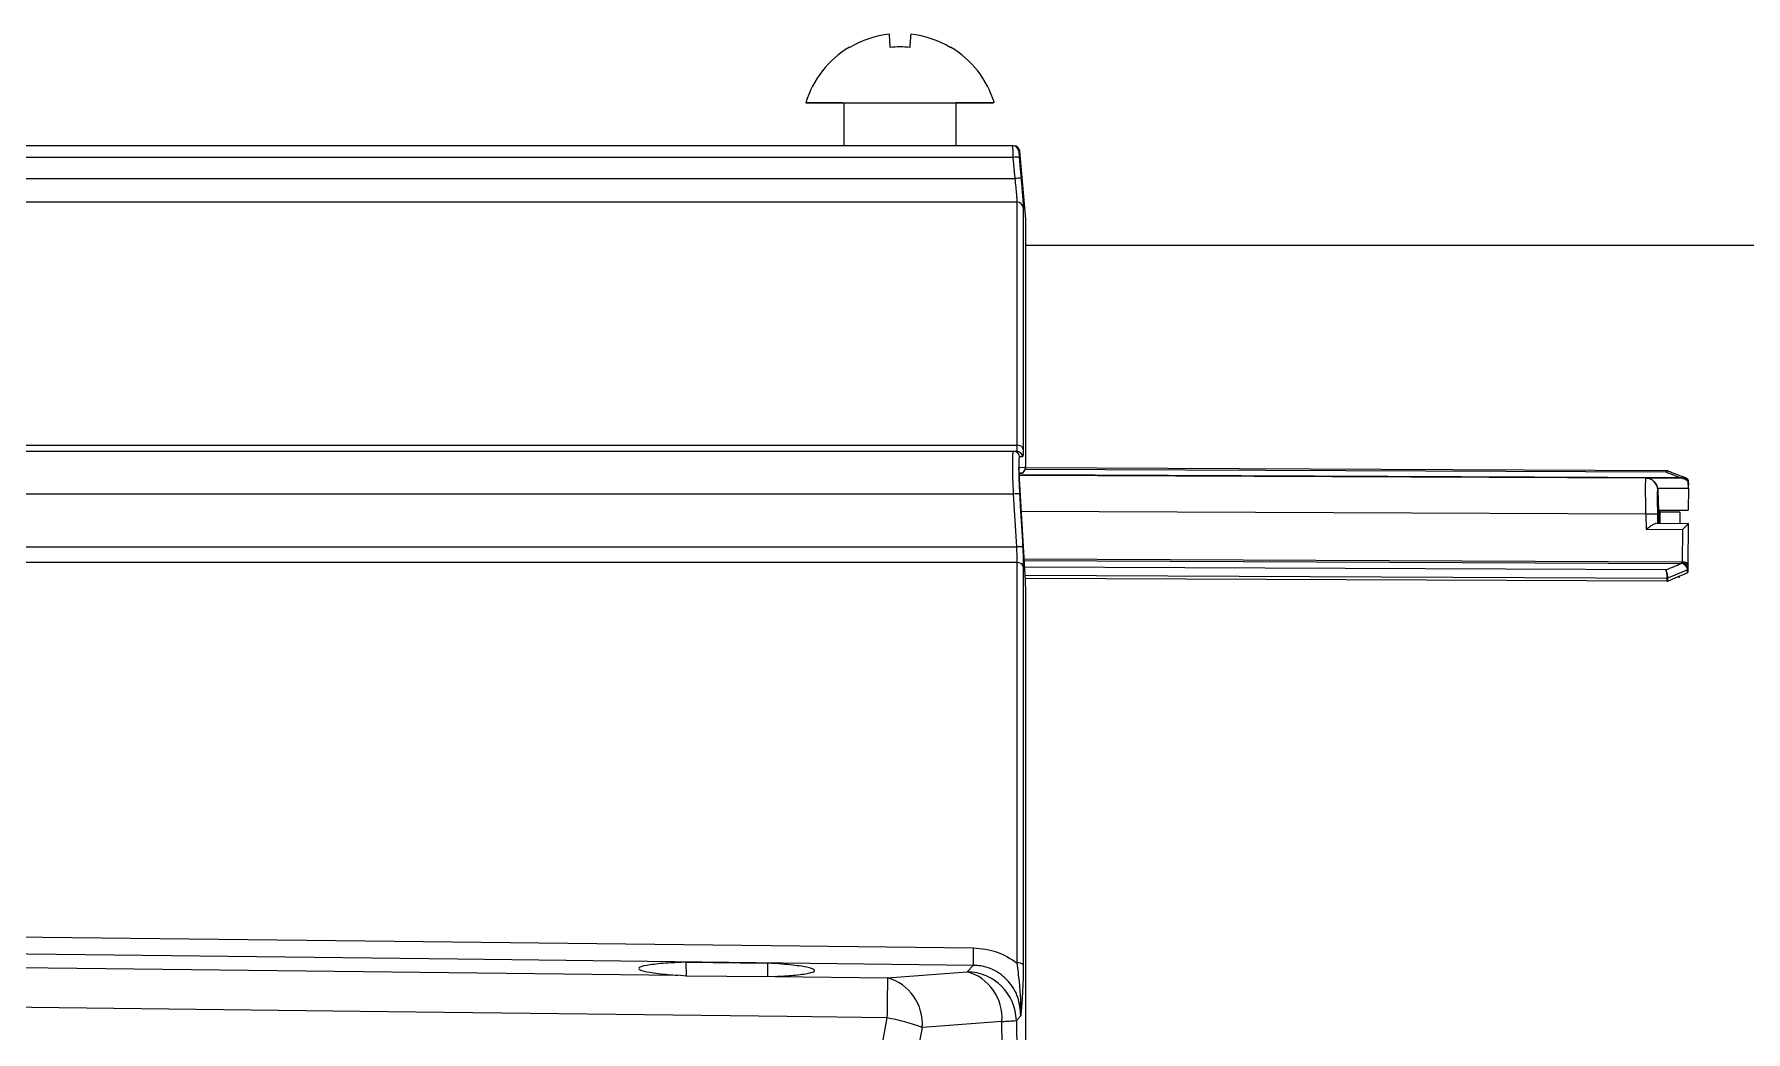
# Model space of a CAD drawing. Extents: x 8 to 113, y 0 to 87.
# Drawn here: x 21.342 to 25.625, y 37.4 to 39.898 of the extents above; entities that cross this region are included whole.
import ezdxf

# ---------------------------------------------------------------- set-up
doc = ezdxf.new("R2010")
doc.units = 0
doc.header["$MEASUREMENT"] = 0
doc.layers.add('OBJECT', color=7, linetype='CONTINUOUS')

msp = doc.modelspace()

# ---------------------------------------------------------------- linework, layer by layer
at = {"layer": 'OBJECT'}
for p, q in [((23.3685, 39.7255), (23.3685, 39.6185)), ((23.6495, 39.6185), (23.6495, 39.7255)), ((23.7913, 39.6182), (19.3664, 39.6182)), ((23.7924, 39.589), (19.4937, 39.589)), ((23.7969, 39.5361), (23.7924, 39.589)), ((23.8238, 39.4345), (23.809, 39.6046)), ((19.5834, 39.5361), (23.7969, 39.5361)), ((23.8023, 39.4768), (19.5834, 39.4768)), ((23.8023, 38.8682), (23.8023, 39.4768)), ((23.8173, 39.4633), (23.8173, 38.8579)), ((23.8238, 38.8302), (23.8238, 39.4345)), ((23.8239, 38.8292), (23.8239, 39.4332)), ((26.3504, 39.3681), (23.8239, 39.3681)), ((19.7383, 38.8532), (23.7932, 38.8532)), ((19.8834, 38.8682), (23.8023, 38.8682)), ((23.7932, 38.8532), (23.8007, 38.8532)), ((23.806, 38.8126), (23.8224, 38.8131)), ((23.8225, 38.5301), (23.806, 38.8126)), ((23.8223, 38.8086), (25.4254, 38.8015)), ((23.8231, 38.8123), (25.4271, 38.8051)), ((23.8071, 38.7951), (23.8144, 38.7988)), ((25.3751, 38.7857), (23.8072, 38.7926)), ((25.4638, 38.7865), (23.8141, 38.7939)), ((25.3759, 38.7856), (25.3751, 38.7857)), ((25.4668, 38.7852), (25.3759, 38.7856)), ((25.4051, 38.7609), (25.4817, 38.7605)), ((25.4662, 38.7863), (25.4638, 38.7865)), ((25.4813, 38.7786), (25.4813, 38.7781)), ((25.4817, 38.7605), (25.4813, 38.7057)), ((23.7931, 38.7461), (19.7343, 38.7461)), ((23.8008, 38.6137), (23.7931, 38.7461)), ((25.405, 38.7563), (25.4056, 38.7563)), ((25.4075, 38.7061), (25.4056, 38.7563)), ((25.3751, 38.6957), (23.8124, 38.7026)), ((25.3751, 38.6957), (25.3759, 38.6582)), ((25.4054, 38.6731), (25.405, 38.6963)), ((25.4075, 38.7061), (25.4076, 38.7025)), ((25.4075, 38.7061), (25.4813, 38.7057)), ((25.4087, 38.6731), (25.4076, 38.7025)), ((25.4604, 38.7008), (25.4105, 38.7008)), ((25.4108, 38.6731), (25.4111, 38.7008)), ((25.4111, 38.7025), (25.4111, 38.706)), ((25.4604, 38.7008), (25.4604, 38.6729)), ((25.3759, 38.6582), (25.4668, 38.6578)), ((25.4014, 38.6731), (25.4818, 38.6728)), ((25.4668, 38.6578), (25.4664, 38.5759)), ((25.4813, 38.5683), (25.4818, 38.6728)), ((19.8834, 38.6137), (23.8008, 38.6137)), ((23.8023, 38.5745), (19.8834, 38.5745)), ((23.8023, 37.5719), (23.8023, 38.5745)), ((23.8173, 38.5656), (23.8173, 37.5681)), ((25.4638, 38.576), (23.8194, 38.5833)), ((23.8196, 38.58), (25.4638, 38.5726)), ((25.4254, 38.5561), (23.8206, 38.5632)), ((25.4664, 38.5759), (25.4638, 38.576)), ((25.4638, 38.5726), (25.4662, 38.5728)), ((25.4683, 38.5759), (25.4664, 38.5759)), ((25.4788, 38.5564), (25.4787, 38.5491)), ((25.4788, 38.5567), (25.4788, 38.5564)), ((25.4812, 38.5523), (25.4813, 38.5594)), ((25.4813, 38.5594), (25.4813, 38.5599)), ((23.8218, 38.5427), (25.428, 38.5356)), ((25.4279, 38.5277), (23.8222, 38.5349)), ((25.428, 38.5355), (25.4279, 38.5277)), ((25.428, 38.5356), (25.428, 38.5355)), ((25.4304, 38.5282), (25.4305, 38.536)), ((25.4305, 38.536), (25.4305, 38.5361)), ((25.4604, 38.5382), (25.4534, 38.5382)), ((23.8238, 36.8382), (23.8238, 38.4856)), ((23.8239, 36.8381), (23.8239, 38.4848)), ((22.9733, 37.574), (22.9736, 37.5393)), ((22.9733, 37.574), (23.1772, 37.5716)), ((23.1772, 37.5716), (23.1769, 37.537)), ((23.6769, 37.5502), (23.6922, 37.5661)), ((22.9736, 37.5393), (22.9529, 37.5412)), ((23.1769, 37.537), (22.9736, 37.5393)), ((23.1966, 37.5384), (23.1769, 37.537)), ((23.1966, 37.5384), (23.4776, 37.5351)), ((23.8111, 37.4397), (23.8, 37.428)), ((23.7701, 36.8382), (23.7639, 37.4257))]:
    msp.add_line(p, q, dxfattribs=at)
at = {"layer": 'OBJECT', "flags": 128}
for points in [[(23.4846, 39.8646), (23.4842, 39.871), (23.4837, 39.8768), (23.4833, 39.8819), (23.483, 39.8864), (23.4827, 39.8902), (23.4825, 39.8933), (23.4823, 39.8958), (23.4822, 39.8976)], [(23.5357, 39.8976), (23.5356, 39.8958), (23.5354, 39.8933), (23.5352, 39.8902), (23.5349, 39.8864), (23.5346, 39.8819), (23.5342, 39.8768), (23.5338, 39.871), (23.5333, 39.8646)], [(23.273, 39.7255), (23.2804, 39.7255), (23.3021, 39.7255), (23.3369, 39.7255), (23.3825, 39.7255), (23.436, 39.7255), (23.4941, 39.7255), (23.5532, 39.7255), (23.6094, 39.7255), (23.6594, 39.7255), (23.6999, 39.7255), (23.7284, 39.7255), (23.7431, 39.7255), (23.7431, 39.7255), (23.7284, 39.7255), (23.6999, 39.7255), (23.6594, 39.7255), (23.6495, 39.7254)], [(23.3661, 39.7254), (23.3369, 39.7255), (23.3021, 39.7255), (23.2804, 39.7255), (23.273, 39.7255)], [(23.3685, 39.7255), (23.3689, 39.7255), (23.3803, 39.7255), (23.4056, 39.7255), (23.4421, 39.7255), (23.4858, 39.7255), (23.5321, 39.7255), (23.5758, 39.7255), (23.6123, 39.7255), (23.6376, 39.7255), (23.649, 39.7255), (23.6495, 39.7255)], [(23.384, 39.7255), (23.3915, 39.7255), (23.4132, 39.7255), (23.4465, 39.7255), (23.4873, 39.7255), (23.5307, 39.7255), (23.5715, 39.7255), (23.6047, 39.7255), (23.6264, 39.7255), (23.634, 39.7255), (23.634, 39.7255)], [(23.8073, 39.5899), (23.8099, 39.56), (23.8119, 39.537)], [(25.4813, 38.7702), (25.4813, 38.7712), (25.4813, 38.7722), (25.4813, 38.7731), (25.4813, 38.7741), (25.4813, 38.7751), (25.4813, 38.7761), (25.4813, 38.7771), (25.4813, 38.7781)], [(25.405, 38.6963), (25.4043, 38.6962), (25.4025, 38.6962), (25.3997, 38.6962), (25.396, 38.6961), (25.3915, 38.696), (25.3864, 38.6959), (25.3809, 38.6958), (25.3751, 38.6957)], [(25.4813, 38.5594), (25.4813, 38.5605), (25.4813, 38.5616), (25.4813, 38.5627), (25.4813, 38.5638), (25.4813, 38.565), (25.4813, 38.5661), (25.4813, 38.5672), (25.4813, 38.5683)], [(19.5834, 37.657), (19.6908, 37.6557), (20.1867, 37.65), (22.1706, 37.6272), (23.693, 37.6097)], [(23.6922, 37.5661), (22.4013, 37.5813), (21.1103, 37.5965), (19.5827, 37.6144)], [(19.7106, 37.5789), (20.1577, 37.5737), (21.4487, 37.5587), (22.9529, 37.5412)], [(23.4776, 37.5351), (23.6541, 37.5485), (23.6769, 37.5502)], [(23.4762, 37.4347), (23.2262, 37.4377), (22.2263, 37.4498), (18.7347, 37.4921)], [(23.7639, 37.4257), (23.5873, 37.4123), (23.5646, 37.4106)]]:
    msp.add_lwpolyline(points, dxfattribs=at)
at = {"layer": 'OBJECT'}
for centre, radius, start, end in [((23.5089, 39.6521), 0.2469, 96.217, 120.6032), ((23.509, 39.6521), 0.2469, 59.3964, 83.7833), ((23.509, 39.6538), 0.2466, 120.8571, 163.1157), ((22.9368, 39.5188), 0.5647, 37.76, 37.8826), ((23.509, 39.5564), 0.3092, 85.4883, 94.5117), ((23.8886, 39.6681), 0.321, 142.0489, 142.2646), ((23.509, 39.6538), 0.2466, 16.8843, 59.1429), ((23.7913, 39.6032), 0.015, 4.9415, 89.9977), ((23.794, 39.6032), 0.015, 5.5299, 90), ((23.8087, 39.4418), 0.1481, 90.5462, 96.3401), ((23.8133, 39.3887), 0.1483, 90.5469, 96.3338), ((23.8024, 39.4619), 0.0149, 5.5545, 90.4336), ((23.8089, 39.4332), 0.015, 0, 5), ((23.7932, 38.8382), 0.015, 3.5577, 89.9523), ((23.8007, 38.8382), 0.015, 3.6735, 89.9554), ((23.8037, 38.8543), 0.014, 14.6563, 95.7872), ((23.8075, 38.8121), 0.015, 297.4113, 3.808), ((25.375, 38.7557), 0.03, 1.1534, 89.7385), ((25.502, 38.7862), 0.0382, 179.4518, 181.3465), ((25.4687, 38.7862), 0.00249, 176.777, 202.1376), ((25.4676, 38.78), 0.00612, 79.8885, 84.67), ((25.4662, 38.7835), 0.00441, 35.2344, 46.5632), ((22.8079, 38.7815), 2.674, 359.5516, 359.7581), ((23.8111, 38.499), 0.2478, 90.7222, 94.1807), ((23.8183, 38.3659), 0.2484, 90.5927, 94.0431), ((23.8043, 38.5607), 0.0139, 20.5796, 97.9193), ((26.2832, 38.5721), 0.8194, 179.7321, 179.9643), ((26.3661, 38.5222), 0.9013, 176.5821, 176.7792), ((25.4684, 38.5654), 0.00757, 87.4177, 91.256), ((25.482, 38.5625), 0.0158, 140.5427, 143.9231), ((25.4775, 38.5603), 0.00378, 289.5938, 354.8474), ((25.4778, 38.5597), 0.00353, 286.7008, 354.6328), ((25.428, 38.5423), 0.00667, 270.1705, 292.1906), ((25.4281, 38.5422), 0.00664, 269.4505, 291.5305), ((20.2894, 37.6431), 3.4038, 358.7043, 359.4386), ((23.8054, 37.5527), 0.0194, 52.3068, 99.0466), ((36.1551, 37.3049), 12.6795, 178.95997, 179.41369), ((23.4448, 37.4195), 0.1201, 355.7129, 74.1488), ((23.6441, 37.4347), 0.1201, 355.7123, 74.1491), ((23.6744, 37.4246), 0.1256, 1.5415, 88.8706), ((23.3852, 36.9271), 0.5157, 69.6411, 79.8339), ((26.5769, 36.8182), 3.07, 168.8753, 179.6267), ((23.7568, 37.8214), 0.3957, 271.019, 276.2638)]:
    msp.add_arc(centre, radius, start, end, dxfattribs=at)
at = {"layer": 'OBJECT', "extrusion": (0, 0, -1)}
for centre, major_axis, ratio, start_param, end_param in [((25.3762, 38.6956), (0.0011, -0.09), 0.012017, 1.571004, 3.1418), ((25.3756, 38.7557), (0.0216, -0.0212), 0.983151, 5.322404, 5.477294), ((25.708, 36.8608), (4.3744, -2.1078), 0.343664, 4.484503, 4.493173), ((25.4667, 38.7702), (0.0151, -0.0001), 0.995588, 4.713495, 6.284292), ((25.4062, 38.6963), (0.0012, -0.06), 0.020238, 1.571306, 3.142102), ((25.4667, 38.6578), (0.0151, 0.0149), 0.002216, 6.28096, 7.851756), ((25.708, 36.8608), (4.3765, 2.0754), 0.342863, 4.809787, 4.818457), ((25.738, 36.8607), (4.3607, 2.0525), 0.34161, 4.802114, 4.813075), ((25.7155, 36.8516), (4.3778, 2.0606), 0.34161, 4.807487, 4.818399)]:
    msp.add_ellipse(centre, major_axis=major_axis, ratio=ratio, start_param=start_param, end_param=end_param, dxfattribs=at)
at = {"layer": 'OBJECT'}
msp.add_ellipse((26.4885, 36.8182), major_axis=(0, 3.195), ratio=0.960876, start_param=1.376633, end_param=1.564537, dxfattribs=at)
for points, knots in [([(23.7924, 39.589), (23.7922, 39.5924), (23.7919, 39.5991), (23.7916, 39.608), (23.7914, 39.6145), (23.7913, 39.6178), (23.7913, 39.6181), (23.7913, 39.6182)], [0, 0, 0, 0, 0.218544, 0.4370924, 0.6555096, 0.8737276, 1, 1, 1, 1]), ([(23.8062, 39.6045), (23.8062, 39.6044), (23.8062, 39.604), (23.8064, 39.6014), (23.8067, 39.5977), (23.807, 39.5936), (23.8072, 39.5909), (23.8073, 39.5899)], [0, 0, 0, 0, 0.217388, 0.434772, 0.652346, 0.870527, 1, 1, 1, 1]), ([(23.8081, 39.6045), (23.8083, 39.6045), (23.8088, 39.6045), (23.8071, 39.6045), (23.8062, 39.6045)], [0, 0, 0, 0, 0.509002, 1, 1, 1, 1]), ([(23.8023, 39.4768), (23.8023, 39.4787), (23.8021, 39.4826), (23.8009, 39.4964), (23.7992, 39.5146), (23.7977, 39.5288), (23.7969, 39.5361)], [0, 0, 0, 0, 0.2465, 0.492976, 0.740148, 1, 1, 1, 1]), ([(23.8119, 39.537), (23.8126, 39.5283), (23.8141, 39.511), (23.8158, 39.4884), (23.817, 39.4708), (23.8172, 39.4658), (23.8173, 39.4633)], [0, 0, 0, 0, 0.249057, 0.498133, 0.746674, 1, 1, 1, 1]), ([(23.7931, 38.7461), (23.7925, 38.7583), (23.7914, 38.7828), (23.7907, 38.8151), (23.7909, 38.8392), (23.7919, 38.8516), (23.7928, 38.8528), (23.7932, 38.8532)], [0, 0, 0, 0, 0.216844, 0.433701, 0.650256, 0.866699, 1, 1, 1, 1]), ([(23.8007, 38.8532), (23.8011, 38.8538), (23.8021, 38.8551), (23.8022, 38.8637), (23.8023, 38.8682)], [0, 0, 0, 0, 0.473398, 1, 1, 1, 1]), ([(23.8173, 38.8579), (23.8172, 38.8527), (23.8171, 38.8419), (23.8161, 38.8401), (23.8156, 38.8392)], [0, 0, 0, 0, 0.473444, 1, 1, 1, 1]), ([(23.8081, 38.8392), (23.8076, 38.8381), (23.8064, 38.8361), (23.8057, 38.8199), (23.8058, 38.7961), (23.8067, 38.7702), (23.8077, 38.7532), (23.808, 38.7468)], [0, 0, 0, 0, 0.2168348, 0.4336861, 0.6501672, 0.866491, 1, 1, 1, 1]), ([(23.8156, 38.8392), (23.815, 38.8392), (23.8126, 38.8392), (23.81, 38.8392), (23.8081, 38.8392)], [0, 0, 0, 0, 0.237767, 1, 1, 1, 1]), ([(23.8156, 38.7996), (23.8163, 38.8), (23.8181, 38.8011), (23.8201, 38.8036), (23.8217, 38.8064), (23.8225, 38.8089), (23.8232, 38.812), (23.8238, 38.8181), (23.8239, 38.8273), (23.8239, 38.834)], [0, 0, 0, 0, 0.038376, 0.104781, 0.165152, 0.225302, 0.307659, 0.496496, 1, 1, 1, 1]), ([(23.8224, 38.8131), (23.8228, 38.814), (23.8236, 38.8158), (23.8238, 38.8244), (23.8238, 38.8296), (23.8238, 38.8302)], [0, 0, 0, 0, 0.489871, 0.942612, 1, 1, 1, 1]), ([(25.4271, 38.805), (25.427, 38.805), (25.4266, 38.805), (25.426, 38.8035), (25.4256, 38.802), (25.4254, 38.8015), (25.4254, 38.8015)], [0, 0, 0, 0, 0.296954, 0.766178, 0.980326, 1, 1, 1, 1]), ([(25.4254, 38.8015), (25.4254, 38.8015), (25.4257, 38.802), (25.4266, 38.8034), (25.4279, 38.8049), (25.4287, 38.8047), (25.429, 38.8047)], [0, 0, 0, 0, 0.017942, 0.213025, 0.640547, 1, 1, 1, 1]), ([(25.4271, 38.8051), (25.4274, 38.8051), (25.4281, 38.8052), (25.4287, 38.8049), (25.429, 38.8047)], [0, 0, 0, 0, 0.381977, 1, 1, 1, 1]), ([(25.4291, 38.8048), (25.4328, 38.8033), (25.4482, 38.7974), (25.4636, 38.7914), (25.4753, 38.7869)], [0, 0, 0, 0, 0.243557, 1, 1, 1, 1]), ([(23.8144, 38.7988), (23.8123, 38.7987), (23.8099, 38.7986), (23.8073, 38.7986), (23.8068, 38.7986)], [0, 0, 0, 0, 0.845701, 1, 1, 1, 1]), ([(25.4051, 38.7609), (25.4048, 38.7622), (25.4042, 38.7648), (25.4023, 38.7694), (25.3992, 38.7743), (25.3941, 38.7797), (25.3861, 38.7844), (25.3796, 38.7856), (25.3759, 38.7856), (25.3759, 38.7856)], [0, 0, 0, 0, 0.104985, 0.209862, 0.318647, 0.480986, 0.708308, 0.995271, 1, 1, 1, 1]), ([(25.4682, 38.7861), (25.4682, 38.7861), (25.4675, 38.7862), (25.4669, 38.7863), (25.4662, 38.7863)], [0, 0, 0, 0, 0.026967, 1, 1, 1, 1]), ([(25.4693, 38.7867), (25.469, 38.7866), (25.4687, 38.7865), (25.4683, 38.7863), (25.4682, 38.7861), (25.4682, 38.7861)], [0, 0, 0, 0, 0.506974, 0.825519, 1, 1, 1, 1]), ([(25.4682, 38.7861), (25.4682, 38.7858), (25.4682, 38.7853), (25.4683, 38.7851), (25.4683, 38.7851), (25.4683, 38.7851)], [0, 0, 0, 0, 0.533212, 0.874638, 1, 1, 1, 1]), ([(25.4683, 38.7851), (25.4683, 38.7851), (25.4684, 38.7851), (25.4685, 38.7853), (25.4686, 38.7857), (25.4687, 38.786)], [0, 0, 0, 0, 0.124151, 0.468264, 1, 1, 1, 1]), ([(25.4687, 38.786), (25.4687, 38.786), (25.4687, 38.786), (25.4688, 38.7861), (25.469, 38.7861), (25.4694, 38.7861), (25.4697, 38.7861), (25.4698, 38.7861)], [0, 0, 0, 0, 0.032616, 0.07504, 0.183572, 0.638202, 1, 1, 1, 1]), ([(25.4752, 38.7868), (25.4745, 38.787), (25.4729, 38.7876), (25.4706, 38.7871), (25.4693, 38.7867)], [0, 0, 0, 0, 0.4089045, 1, 1, 1, 1]), ([(25.4698, 38.7861), (25.4716, 38.786), (25.4751, 38.786), (25.4789, 38.784), (25.4809, 38.7813), (25.4812, 38.7793), (25.4813, 38.7786)], [0, 0, 0, 0, 0.3038887, 0.585799, 0.8494132, 1, 1, 1, 1]), ([(25.4752, 38.7868), (25.4763, 38.7864), (25.4784, 38.7854), (25.4806, 38.7824), (25.4814, 38.7796), (25.4813, 38.778), (25.4812, 38.7777)], [0, 0, 0, 0, 0.283142, 0.596455, 0.918095, 1, 1, 1, 1]), ([(23.808, 38.7468), (23.8086, 38.7368), (23.8112, 38.6926), (23.8137, 38.6485), (23.8157, 38.6143)], [0, 0, 0, 0, 0.226062, 1, 1, 1, 1]), ([(25.3759, 38.6582), (25.3759, 38.6583), (25.3796, 38.6609), (25.3861, 38.6656), (25.394, 38.6705), (25.399, 38.6729), (25.4008, 38.673), (25.4014, 38.673)], [0, 0, 0, 0, 0.006224, 0.384932, 0.684908, 0.899151, 1, 1, 1, 1]), ([(23.8023, 38.5745), (23.8023, 38.5802), (23.8021, 38.592), (23.8012, 38.6063), (23.8008, 38.6137)], [0, 0, 0, 0, 0.486978, 1, 1, 1, 1]), ([(23.8157, 38.6143), (23.8161, 38.6056), (23.8171, 38.5878), (23.8172, 38.5731), (23.8173, 38.5656)], [0, 0, 0, 0, 0.488653, 1, 1, 1, 1]), ([(25.4254, 38.5561), (25.4254, 38.556), (25.4256, 38.5554), (25.426, 38.5533), (25.4267, 38.5495), (25.4274, 38.5444), (25.4279, 38.5395), (25.428, 38.5369), (25.428, 38.5356)], [0, 0, 0, 0, 0.009444, 0.112278, 0.33762, 0.559581, 0.77977, 1, 1, 1, 1]), ([(25.4305, 38.5361), (25.4304, 38.5374), (25.4302, 38.5399), (25.4293, 38.5448), (25.428, 38.5497), (25.4266, 38.5535), (25.4257, 38.5554), (25.4254, 38.556), (25.4254, 38.5561)], [0, 0, 0, 0, 0.220237, 0.440404, 0.662372, 0.887712, 0.990531, 1, 1, 1, 1]), ([(25.4662, 38.5728), (25.4669, 38.5728), (25.4675, 38.5729), (25.4682, 38.5729), (25.4682, 38.5729)], [0, 0, 0, 0, 0.973347, 1, 1, 1, 1]), ([(25.4683, 38.5759), (25.4683, 38.5758), (25.4683, 38.5753), (25.4682, 38.5742), (25.4682, 38.5734), (25.4682, 38.5729)], [0, 0, 0, 0, 0.125079, 0.466712, 1, 1, 1, 1]), ([(25.4682, 38.5729), (25.4683, 38.5728), (25.4684, 38.5724), (25.4689, 38.5721), (25.4692, 38.5718), (25.4693, 38.5718)], [0, 0, 0, 0, 0.264318, 0.865751, 1, 1, 1, 1]), ([(25.4813, 38.5683), (25.4813, 38.5683), (25.4813, 38.5692), (25.4808, 38.5708), (25.4785, 38.573), (25.4751, 38.5746), (25.4716, 38.5756), (25.4692, 38.5758), (25.4683, 38.5759)], [0, 0, 0, 0, 0.009325, 0.244796, 0.475585, 0.685032, 0.883342, 1, 1, 1, 1]), ([(25.4687, 38.5729), (25.4686, 38.5734), (25.4685, 38.5742), (25.4684, 38.5753), (25.4683, 38.5758), (25.4683, 38.5759)], [0, 0, 0, 0, 0.531886, 0.875862, 1, 1, 1, 1]), ([(25.4698, 38.5725), (25.4697, 38.5725), (25.4695, 38.5726), (25.4692, 38.5727), (25.469, 38.5727), (25.4689, 38.5728), (25.4688, 38.5728), (25.4688, 38.5729), (25.4687, 38.5729), (25.4687, 38.5729), (25.4687, 38.5729)], [0, 0, 0, 0, 0.330584, 0.552286, 0.701332, 0.802711, 0.903821, 0.945566, 0.979568, 1, 1, 1, 1]), ([(25.4693, 38.5718), (25.4708, 38.5704), (25.4736, 38.5679), (25.4768, 38.5632), (25.4785, 38.5594), (25.4787, 38.5574), (25.4788, 38.5567)], [0, 0, 0, 0, 0.303047, 0.584924, 0.848602, 1, 1, 1, 1]), ([(25.4813, 38.5599), (25.4811, 38.5611), (25.4806, 38.5633), (25.4781, 38.5668), (25.4745, 38.5701), (25.4714, 38.5717), (25.4698, 38.5725)], [0, 0, 0, 0, 0.24242, 0.484575, 0.7345, 1, 1, 1, 1]), ([(25.4698, 38.5725), (25.471, 38.5724), (25.4737, 38.5721), (25.4772, 38.5714), (25.48, 38.5702), (25.4812, 38.5692), (25.4813, 38.5685), (25.4813, 38.5683), (25.4813, 38.5683)], [0, 0, 0, 0, 0.174005, 0.393164, 0.630063, 0.892573, 0.990003, 1, 1, 1, 1]), ([(25.4787, 38.5491), (25.4792, 38.5493), (25.4801, 38.5498), (25.481, 38.551), (25.4812, 38.5519), (25.4812, 38.5523)], [0, 0, 0, 0, 0.322123, 0.644369, 1, 1, 1, 1]), ([(23.8238, 38.4856), (23.8238, 38.4922), (23.8237, 38.5056), (23.8229, 38.5218), (23.8225, 38.5301)], [0, 0, 0, 0, 0.491582, 1, 1, 1, 1]), ([(25.4279, 38.5277), (25.4285, 38.5278), (25.4294, 38.5278), (25.4302, 38.5281), (25.4304, 38.5282)], [0, 0, 0, 0, 0.641951, 1, 1, 1, 1]), ([(23.693, 37.6097), (23.7131, 37.6078), (23.7528, 37.604), (23.786, 37.5826), (23.8023, 37.5719)], [0, 0, 0, 0, 0.505217, 1, 1, 1, 1]), ([(22.9733, 37.574), (22.9581, 37.5733), (22.9219, 37.5718), (22.8796, 37.5675), (22.8544, 37.5617), (22.8542, 37.5551), (22.8791, 37.5486), (22.9166, 37.5439), (22.9448, 37.5418), (22.9529, 37.5412)], [0, 0, 0, 0, 0.117568, 0.279861, 0.442586, 0.605907, 0.769588, 0.933237, 1, 1, 1, 1]), ([(23.1966, 37.5384), (23.2125, 37.5393), (23.2478, 37.5413), (23.2836, 37.5462), (23.2991, 37.5525), (23.2891, 37.5591), (23.2549, 37.5654), (23.2127, 37.5695), (23.1842, 37.5712), (23.1772, 37.5716)], [0, 0, 0, 0, 0.132307, 0.294526, 0.457212, 0.620426, 0.783854, 0.947085, 1, 1, 1, 1]), ([(23.8111, 37.4397), (23.8097, 37.4554), (23.807, 37.4869), (23.7823, 37.5277), (23.7467, 37.5553), (23.7142, 37.5652), (23.6966, 37.5659), (23.6922, 37.5661)], [0, 0, 0, 0, 0.251339, 0.503315, 0.735357, 0.935196, 1, 1, 1, 1]), ([(23.8111, 37.4397), (23.8111, 37.4398), (23.8127, 37.4673), (23.81, 37.5063), (23.8042, 37.556), (23.8023, 37.5719)], [0, 0, 0, 0, 0.00294, 0.680839, 1, 1, 1, 1]), ([(23.8173, 37.5681), (23.8171, 37.5525), (23.8167, 37.5188), (23.8142, 37.4778), (23.8122, 37.4525), (23.8111, 37.4398), (23.8111, 37.4397)], [0, 0, 0, 0, 0.298756, 0.643488, 0.99732, 1, 1, 1, 1]), ([(23.8, 37.428), (23.8008, 37.3849), (23.8046, 37.1884), (23.8055, 36.9917), (23.8062, 36.8382)], [0, 0, 0, 0, 0.2192209, 1, 1, 1, 1])]:
    msp.add_open_spline(points, degree=3, knots=knots, dxfattribs=at)

doc.saveas('drawing.dxf')
